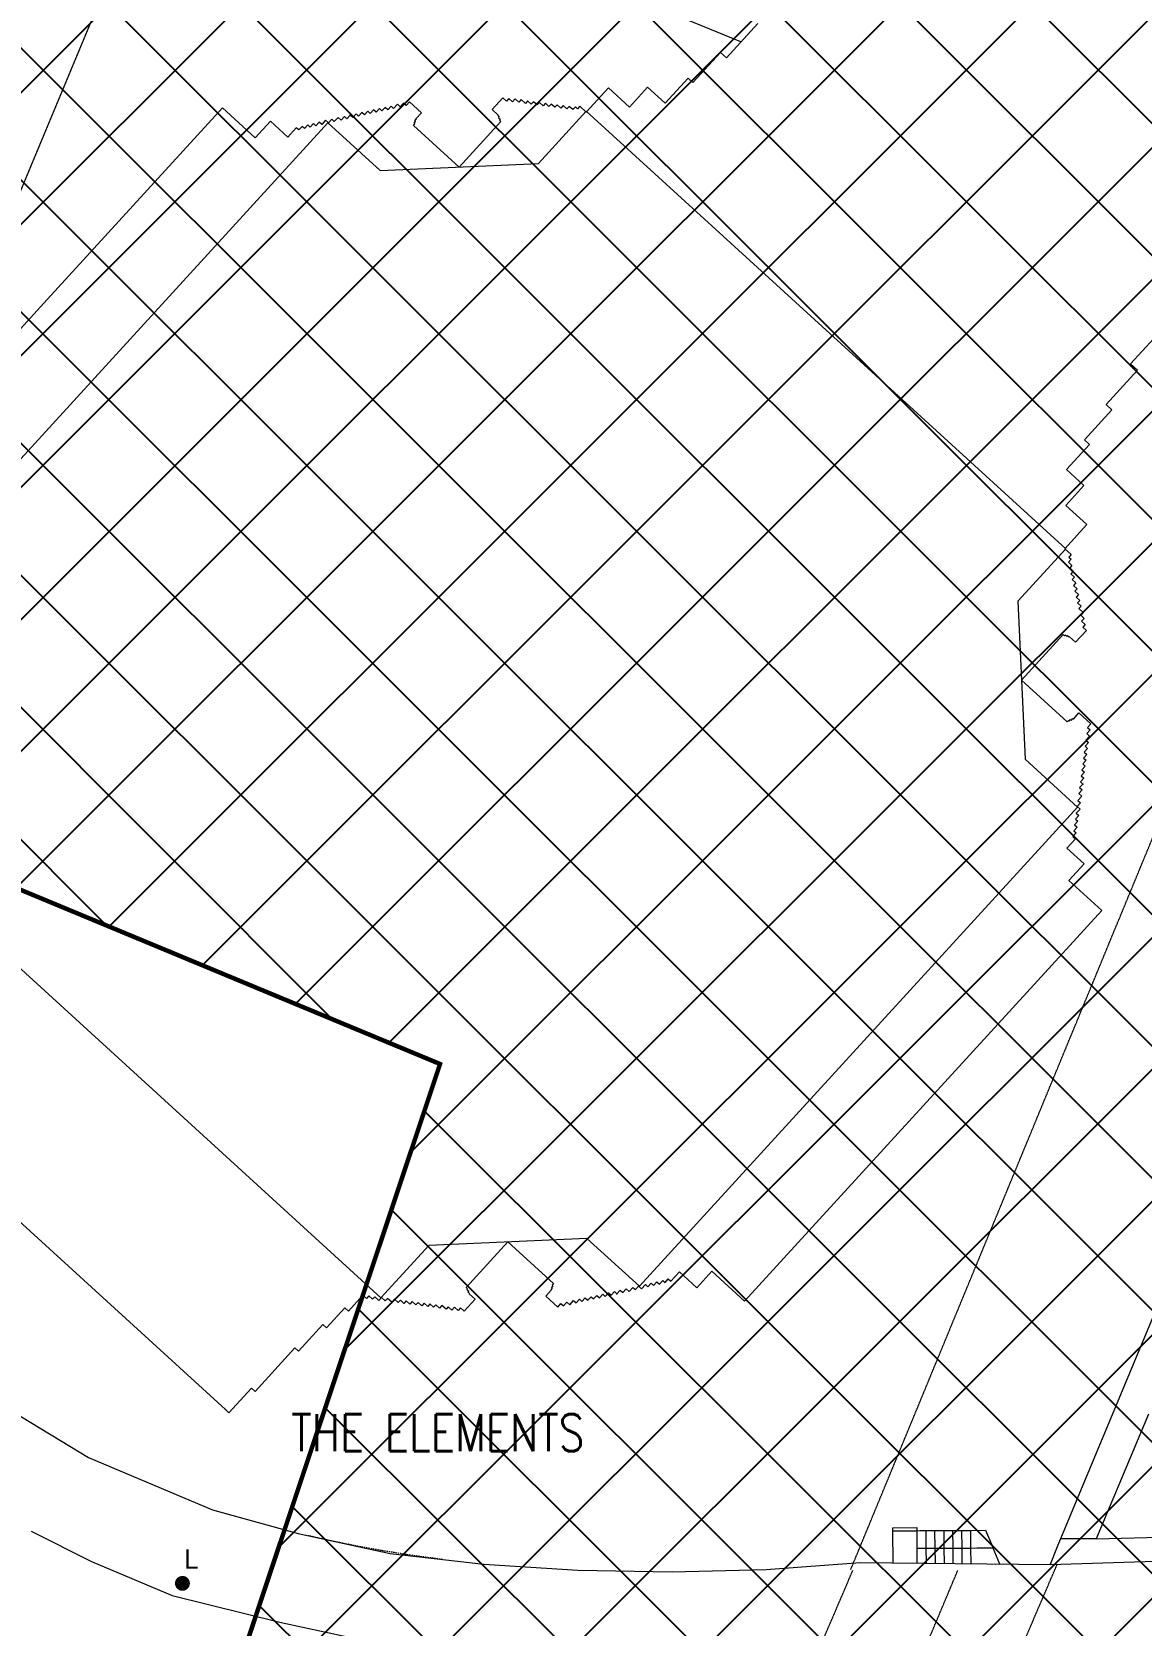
# Model space of a CAD drawing. Header units: millimetres. Extents: x 833924389 to 835767163, y 817400000 to 818811854.
# Drawn here: x 834522208 to 834596503, y 818208253 to 818315048 of the extents above; entities that cross this region are included whole.
import ezdxf

# ---------------------------------------------------------------- set-up
doc = ezdxf.new("R2010")
doc.units = ezdxf.units.MM
doc.header["$LTSCALE"] = 10
doc.header["$MEASUREMENT"] = 0
doc.linetypes.add('DGN Style 2', pattern=[15.391880279006768, 9.23512816740406, -6.156752111602708])
doc.linetypes.add('HIDDEN', pattern=[0.375, 0.25, -0.125])
for name, color, linetype, lineweight in [('01_Base_Plan', 5, 'Continuous', 5), ('11_Text', 7, 'Continuous', 25), ('12_AEL_Outline', 253, 'HIDDEN', 5)]:
    doc.layers.add(name, color=color, linetype=linetype, lineweight=lineweight)
doc.layers.add('_MTR', color=190, linetype='Continuous')
doc.styles.add('11nw24c$0$Style-WORKING', font='WORKING.shx')
doc.styles.add('ROMANS', font='romans.shx', dxfattribs={"width": 0.8})

# ---------------------------------------------------------------- blocks, each defined once
blk = doc.blocks.new('11nw24c$0$UTILP')
at = {"layer": '01_Base_Plan', "linetype": 'Continuous', "lineweight": 13}
h = blk.add_hatch(color=256, dxfattribs=at)
edge = h.paths.add_edge_path()
edge.add_arc((-0.0004971999442204833, 0.0003538000164553523), 0.5, 0, 360)

msp = doc.modelspace()

# ---------------------------------------------------------------- hatches: boundary and pattern name
at = {"layer": '_MTR'}
h = msp.add_hatch(dxfattribs=at)
h.set_pattern_fill('ANSI37', color=256, scale=50000, style=0)
h.set_pattern_definition([(45, (0, 0), (-4419.417382415922, 4419.417382415922), []), (135, (0, 0), (-4419.417382415922, -4419.417382415922), [])])
h.paths.add_polyline_path([(834719025.0676242, 818175044.075776), (834829436.1637323, 818440899.0154631), (834544329.9875726, 818440899.0154631), (834540047.6918651, 818430486.7932322), (834494662.9516805, 818320135.7028404), (834491212.3501357, 818312096.8899884), (834489639.5860337, 818307373.809575), (834488467.7132754, 818300887.678466), (834488287.0573709, 818295402.6064734), (834489123.4445984, 818289469.5896976), (834490523.0838149, 818284300.8385714), (834492959.6897802, 818278585.4277595), (834497359.5052412, 818271989.8078504), (834500943.2578423, 818268402.4543666), (834504241.8491156, 818265890.0219382), (834506773.0374651, 818264239.4954746), (834509304.2258146, 818262588.969011), (834549547.6363403, 818245865.156262), (834521788.9357352, 818162669.0288637), (834512956.6186229, 818145898.9397866), (834505350.3781369, 818132402.978609), (834498851.625464, 818120358.1720601), (834490645.3412085, 818106191.5494635), (834483043.1765755, 818093566.7455992), (834465497.3880057, 818066156.0749869), (834456186.300847, 818052465.0283059), (834449435.9111947, 818042521.66696), (834429928.4301713, 818015782.6322176), (834415902.0111922, 817997330.5279367), (834409718.1436859, 817989384.889797), (834403534.2761798, 817981439.2516572), (834394016.1354766, 817969342.6524115), (834384497.9947733, 817957246.0531657), (834384196.2479563, 817957465.7651209), (834383970.486986, 817957155.7107403), (834383668.7401689, 817957375.4226955), (834373771.4691136, 817944987.7532318), (834364116.6359974, 817932940.1560837), (834338369.9503223, 817901865.9044347), (834312960.6002681, 817923872.0998209), (834209698.3762193, 817804043.8972573), (834227751.7111311, 817788294.3273865), (834200289.8007177, 817756392.265157), (834200199.724341, 817740873.0267123), (834297136.0119622, 817740548.3312696), (834302265.9142908, 817746345.470729), (834311723.710097, 817738300.4580544), (834346243.1186241, 817778329.7402205), (834364573.705298, 817762532.4600164), (834407168.9888211, 817811985.372018), (834383971.3268652, 817831671.3361453), (834391017.2140669, 817839762.6321478), (834398063.1012684, 817847853.9281503), (834393622.2417772, 817851485.7044563), (834400812.4917518, 817859771.4107764), (834410480.1317945, 817870197.1213068), (834420147.7718372, 817880622.8318372), (834432126.5932153, 817893299.2699163), (834444105.4145935, 817905975.7079954), (834443206.2002442, 817906758.256021), (834448849.565658, 817912919.9467099), (834457587.7981888, 817922310.4511203), (834467322.5562106, 817932771.8674097), (834475815.8031626, 817941811.4303546), (834484309.0501144, 817950850.9932995), (834500967.9967005, 817969577.1101549), (834519622.9840564, 817991615.6157014), (834532610.7469565, 818008021.8481278), (834547321.4079989, 818027597.5088168), (834557595.9281648, 818042498.3314748), (834567870.4483306, 818057399.1541326), (834574643.1744547, 818067927.9632175), (834585340.6881095, 818084953.331677), (834592493.7733289, 818096984.115135), (834598987.1398113, 818108698.8436586), (834606301.2519822, 818122736.6486193), (834611699.1689881, 818133599.211997), (834616705.1358873, 818145548.4517179), (834618535.0408169, 818149916.4335908), (834621711.1027862, 818157497.6914387), (834627057.6022652, 818172444.2824591), (834631612.1834006, 818185176.9988407), (834639686.340077, 818207748.9860169)])

# ---------------------------------------------------------------- linework, layer by layer
at = {"layer": '01_Base_Plan', "linetype": 'Continuous'}
for p, q in [((834570823.9264065, 818315600.711064), (834568721.211288, 818313298.8330437)), ((834568324.5827243, 818313661.1445429), (834566486.2497871, 818311648.6901952)), ((834568721.211288, 818313298.8330437), (834568324.5827243, 818313661.1445429)), ((834566155.1845453, 818311951.1110373), (834564615.5630063, 818310265.66114)), ((834566486.2497871, 818311648.6901952), (834566155.1845453, 818311951.1110373)), ((834553760.8411313, 818310633.934561), (834553030.8900224, 818309834.844661)), ((834554001.3138105, 818310414.2680396), (834553760.8411313, 818310633.934561)), ((834554156.1662309, 818310583.7876192), (834554001.3138105, 818310414.2680396)), ((834554400.0352082, 818310361.0186536), (834554156.1662309, 818310583.7876192)), ((834554579.032736, 818310556.9702933), (834554400.0352082, 818310361.0186536)), ((834554821.2773966, 818310335.6851053), (834554579.032736, 818310556.9702933)), ((834554983.1499085, 818310512.8896985), (834554821.2773966, 818310335.6851053)), ((834555263.3445097, 818310256.9380715), (834554983.1499085, 818310512.8896985)), ((834555411.04195, 818310418.6249726), (834555263.3445097, 818310256.9380715)), ((834555653.2866105, 818310197.3397846), (834555411.04195, 818310418.6249726)), ((834560821.1447428, 818311297.8938332), (834559339.9300836, 818309676.3829412)), ((834562232.4543096, 818310008.6934775), (834560821.1447428, 818311297.8938332)), ((834563444.4307883, 818311335.464752), (834562232.4543096, 818310008.6934775)), ((834564615.5630063, 818310265.66114), (834563444.4307883, 818311335.464752)), ((834534974.03975, 818309958.1513036), (834523012.7693819, 818296863.9450972)), ((834537173.6596615, 818307948.8467262), (834534974.03975, 818309958.1513036)), ((834542719.8356923, 818309312.7610183), (834542463.9515097, 818309032.6402494)), ((834542915.8611645, 818309133.6960461), (834542719.8356923, 818309312.7610183)), ((834543137.1463522, 818309375.9407067), (834542915.8611645, 818309133.6960461)), ((834543306.5920994, 818309221.1557306), (834543137.1463522, 818309375.9407067)), ((834543527.8772873, 818309463.4003912), (834543306.5920994, 818309221.1557306)), ((834543697.396867, 818309308.5479708), (834543527.8772873, 818309463.4003912)), ((834543918.682055, 818309550.7926315), (834543697.396867, 818309308.5479708)), ((834544088.127802, 818309396.0076554), (834543918.682055, 818309550.7926315)), ((834544309.4129899, 818309638.252316), (834544088.127802, 818309396.0076554)), ((834544478.8587369, 818309483.4673401), (834544309.4129899, 818309638.252316)), ((834544700.143925, 818309725.7120007), (834544478.8587369, 818309483.4673401)), ((834544869.589672, 818309570.9270247), (834544700.143925, 818309725.7120007)), ((834545090.8748598, 818309813.1716853), (834544869.589672, 818309570.9270247)), ((834545260.320607, 818309658.3867093), (834545090.8748598, 818309813.1716853)), ((834545481.6057948, 818309900.6313701), (834545260.320607, 818309658.3867093)), ((834545651.1253744, 818309745.7789495), (834545481.6057948, 818309900.6313701)), ((834545872.4105625, 818309988.0236101), (834545651.1253744, 818309745.7789495)), ((834546041.8563095, 818309833.238634), (834545872.4105625, 818309988.0236101)), ((834546263.074053, 818310075.4094621), (834546041.8563095, 818309833.238634)), ((834546432.5198002, 818309920.6244862), (834546263.074053, 818310075.4094621)), ((834546688.4714271, 818310200.8190875), (834546432.5198002, 818309920.6244862)), ((834546884.4968991, 818310021.7541152), (834546688.4714271, 818310200.8190875)), ((834547105.7820871, 818310263.998776), (834546884.4968991, 818310021.7541152)), ((834547275.2278342, 818310109.2138), (834547105.7820871, 818310263.998776)), ((834547495.7711333, 818310350.6463023), (834547275.2278342, 818310109.2138)), ((834548294.5657032, 818309620.9649711), (834547495.7711333, 818310350.6463023)), ((834547926.1167603, 818309217.6176436), (834548294.5657032, 818309620.9649711)), ((834553030.8900224, 818309834.844661), (834553433.7943544, 818309466.8003846)), ((834553433.7943544, 818309466.8003846), (834553405.1979145, 818309435.4953752)), ((834553405.1979145, 818309435.4953752), (834553513.141131, 818309336.8916128)), ((834553513.141131, 818309336.8916128), (834553465.3230273, 818309284.5443211)), ((834555808.139031, 818310366.8593642), (834555653.2866105, 818310197.3397846)), ((834556049.3500357, 818310146.5183983), (834555808.139031, 818310366.8593642)), ((834556204.0675673, 818310315.8903129), (834556049.3500357, 818310146.5183983)), ((834556446.312228, 818310094.6051251), (834556204.0675673, 818310315.8903129)), ((834556601.0972037, 818310264.0508721), (834556446.312228, 818310094.6051251)), ((834556843.3418646, 818310042.7656841), (834556601.0972037, 818310264.0508721)), ((834556998.1942848, 818310212.2852637), (834556843.3418646, 818310042.7656841)), ((834557240.4389457, 818309991.0000758), (834556998.1942848, 818310212.2852637)), ((834557395.2239217, 818310160.445823), (834557240.4389457, 818309991.0000758)), ((834557637.4685824, 818309939.160635), (834557395.2239217, 818310160.445823)), ((834557792.253558, 818310108.606382), (834557637.4685824, 818309939.160635)), ((834558034.4982189, 818309887.3211942), (834557792.253558, 818310108.606382)), ((834558189.2831948, 818310056.7669412), (834558034.4982189, 818309887.3211942)), ((834558431.5278555, 818309835.4817532), (834558189.2831948, 818310056.7669412)), ((834558610.6602724, 818310031.5810579), (834558431.5278555, 818309835.4817532)), ((834558757.8085833, 818309897.164301), (834558610.6602724, 818310031.5810579)), ((834558912.6610037, 818310066.6838807), (834558757.8085833, 818309897.164301)), ((834559339.9300836, 818309676.3829412), (834558912.6610037, 818310066.6838807)), ((834538185.3261714, 818309056.3352693), (834537173.6596615, 818307948.8467262)), ((834539344.2021828, 818307997.7274333), (834538185.3261714, 818309056.3352693)), ((834539918.0194271, 818308625.894935), (834539344.2021828, 818307997.7274333)), ((834540085.9146901, 818308472.526292), (834539918.0194271, 818308625.894935)), ((834540305.7161006, 818308713.1466362), (834540085.9146901, 818308472.526292)), ((834540460.6168315, 818308571.6482136), (834540305.7161006, 818308713.1466362)), ((834540680.1484641, 818308811.9732274), (834540460.6168315, 818308571.6482136)), ((834540849.6680439, 818308657.120807), (834540680.1484641, 818308811.9732274)), ((834541072.4370093, 818308900.9897842), (834540849.6680439, 818308657.120807)), ((834541230.5125407, 818308756.5912511), (834541072.4370093, 818308900.9897842)), ((834541451.7977287, 818308998.8359116), (834541230.5125407, 818308756.5912511)), ((834541621.3173082, 818308843.9834912), (834541451.7977287, 818308998.8359116)), ((834541877.2689351, 818309124.1780926), (834541621.3173082, 818308843.9834912)), ((834542073.2205746, 818308945.1805648), (834541877.2689351, 818309124.1780926)), ((834542294.5057626, 818309187.4252253), (834542073.2205746, 818308945.1805648)), ((834542463.9515097, 818309032.6402494), (834542294.5057626, 818309187.4252253)), ((834547776.0908968, 818308780.1197917), (834547864.9152164, 818308877.357286)), ((834547812.4940921, 818308925.242834), (834547911.1652989, 818309033.2598833)), ((834547864.9152164, 818308877.357286), (834547812.4940921, 818308925.242834)), ((834547858.7441747, 818309081.1454314), (834547957.3479371, 818309189.0886481)), ((834547911.1652989, 818309033.2598833), (834547858.7441747, 818309081.1454314)), ((834547957.4217697, 818309189.0212036), (834547926.1167603, 818309217.6176436)), ((834547957.3479371, 818309189.0886481), (834547957.4217697, 818309189.0212036)), ((834553465.3230273, 818309284.5443211), (834553573.3400766, 818309185.873114)), ((834553573.3400766, 818309185.873114), (834553525.4545285, 818309133.4519897)), ((834553525.4545285, 818309133.4519897), (834553622.4705247, 818309044.8300034)), ((834511051.4990135, 818283769.7388906), (834523012.7693819, 818296863.9450972)), ((834598127.2137264, 818295333.980963), (834595799.6388649, 818292785.945156)), ((834596254.3736608, 818292370.5548869), (834594151.6585423, 818290068.6768665)), ((834595799.6388649, 818292785.945156), (834596254.3736608, 818292370.5548869)), ((834594548.2871058, 818289706.3653673), (834592709.9541684, 818287693.9110194)), ((834594151.6585423, 818290068.6768665), (834594548.2871058, 818289706.3653673)), ((834593041.0194103, 818287391.4901775), (834591501.3978711, 818285706.0402802)), ((834592709.9541684, 818287693.9110194), (834593041.0194103, 818287391.4901775)), ((834591501.3978711, 818285706.0402802), (834592672.530089, 818284636.2366683)), ((834592672.530089, 818284636.2366683), (834591460.5536102, 818283309.4653939)), ((834591460.5536102, 818283309.4653939), (834592871.863177, 818282020.265038)), ((834592871.863177, 818282020.265038), (834591390.6485176, 818280398.754146)), ((834591390.6485176, 818280398.754146), (834591817.9175974, 818280008.4532065)), ((834591810.2134881, 818279704.5168699), (834591631.0810714, 818279508.4175651)), ((834591631.0810714, 818279508.4175651), (834591873.325732, 818279287.1323774)), ((834591817.9175974, 818280008.4532065), (834591663.0651771, 818279838.9336269)), ((834591663.0651771, 818279838.9336269), (834591810.2134881, 818279704.5168699)), ((834591873.325732, 818279287.1323774), (834591718.5407561, 818279117.6866302)), ((834591718.5407561, 818279117.6866302), (834591960.7854166, 818278896.4014423)), ((834591960.7854166, 818278896.4014423), (834591806.0004407, 818278726.9556952)), ((834591806.0004407, 818278726.9556952), (834592048.2451012, 818278505.6705073)), ((834592048.2451012, 818278505.6705073), (834591893.4601253, 818278336.2247603)), ((834591893.4601253, 818278336.2247603), (834592135.704786, 818278114.9395723)), ((834592135.704786, 818278114.9395723), (834591980.8523655, 818277945.4199927)), ((834591980.8523655, 818277945.4199927), (834592223.0970261, 818277724.1348047)), ((834592223.0970261, 818277724.1348047), (834592068.3120501, 818277554.6890576)), ((834592068.3120501, 818277554.6890576), (834592310.5567107, 818277333.4038697)), ((834592310.5567107, 818277333.4038697), (834592155.839179, 818277164.0319552)), ((834592155.839179, 818277164.0319552), (834592397.0501839, 818276943.6909894)), ((834592397.0501839, 818276943.6909894), (834592242.1977634, 818276774.1714097)), ((834592242.1977634, 818276774.1714097), (834592484.442424, 818276552.8862218)), ((834592484.442424, 818276552.8862218), (834592336.7449838, 818276391.1993209)), ((834592336.7449838, 818276391.1993209), (834592616.9395853, 818276135.2476939)), ((834592616.9395853, 818276135.2476939), (834592455.0670733, 818275958.0431007)), ((834592455.0670733, 818275958.0431007), (834592697.311734, 818275736.7579128)), ((834592697.311734, 818275736.7579128), (834592518.3142062, 818275540.8062732)), ((834592518.3142062, 818275540.8062732), (834592762.1831833, 818275318.0373079)), ((834592762.1831833, 818275318.0373079), (834592607.3307629, 818275148.5177281)), ((834592607.3307629, 818275148.5177281), (834592847.8034419, 818274928.8512065)), ((834591277.6716468, 818274647.6291128), (834588486.483746, 818271592.0682228)), ((834591374.6876432, 818274559.0071266), (834591277.6716468, 818274647.6291128)), ((834591422.5731913, 818274611.4282509), (834591374.6876432, 818274559.0071266)), ((834591530.5902405, 818274512.7570441), (834591422.5731913, 818274611.4282509)), ((834591578.4083441, 818274565.1043358), (834591530.5902405, 818274512.7570441)), ((834591686.3515608, 818274466.5005733), (834591578.4083441, 818274565.1043358)), ((834591714.9480008, 818274497.805583), (834591686.3515608, 818274466.5005733)), ((834592117.8523327, 818274129.7613064), (834591714.9480008, 818274497.805583)), ((834592847.8034419, 818274928.8512065), (834592117.8523327, 818274129.7613064)), ((834588486.483746, 818271592.0682228), (834591541.6754733, 818268801.2175441)), ((834591541.6754733, 818268801.2175441), (834591630.4997929, 818268898.4550383)), ((834591630.4997929, 818268898.4550383), (834591682.9209173, 818268850.5694902)), ((834591682.9209173, 818268850.5694902), (834591781.5921242, 818268958.5865395)), ((834591781.5921242, 818268958.5865395), (834591834.0132487, 818268910.7009913)), ((834591834.0132487, 818268910.7009913), (834591932.6170112, 818269018.644208)), ((834591932.5431784, 818269018.7116524), (834591963.8481879, 818268990.1152124)), ((834591932.6170112, 818269018.644208), (834591932.5431784, 818269018.7116524)), ((834591963.8481879, 818268990.1152124), (834592332.297131, 818269393.4625397)), ((834592332.297131, 818269393.4625397), (834593131.0917007, 818268663.7812083)), ((834593054.7344326, 818267846.2540972), (834592798.7828057, 818267566.0594957)), ((834593079.9941486, 818268267.56373), (834592858.7089605, 818268025.3190694)), ((834592858.7089605, 818268025.3190694), (834593054.7344326, 818267846.2540972)), ((834593131.0917007, 818268663.7812083), (834592910.5484015, 818268422.348706)), ((834592910.5484015, 818268422.348706), (834593079.9941486, 818268267.56373)), ((834592864.6909481, 818266617.2216345), (834592643.4057602, 818266374.9769739)), ((834592916.4565564, 818267014.3187157), (834592695.1713685, 818266772.0740551)), ((834592695.1713685, 818266772.0740551), (834592864.6909481, 818266617.2216345)), ((834592968.2285528, 818267411.2745197), (834592747.0108094, 818267169.1036917)), ((834592747.0108094, 818267169.1036917), (834592916.4565564, 818267014.3187157)), ((834592798.7828057, 818267566.0594957), (834592968.2285528, 818267411.2745197)), ((834592761.0120665, 818265823.1623611), (834592539.7268785, 818265580.9177006)), ((834592539.7268785, 818265580.9177006), (834592709.1726255, 818265426.1327246)), ((834592812.8515073, 818266220.1919979), (834592591.5663195, 818265977.9473373)), ((834592591.5663195, 818265977.9473373), (834592761.0120665, 818265823.1623611)), ((834592643.4057602, 818266374.9769739), (834592812.8515073, 818266220.1919979)), ((834592605.5675764, 818264632.006007), (834592384.2823886, 818264389.7613462)), ((834592657.3331847, 818265029.103088), (834592436.0479969, 818264786.8584274)), ((834592436.0479969, 818264786.8584274), (834592605.5675764, 818264632.006007)), ((834592709.1726255, 818265426.1327246), (834592487.8874376, 818265183.888064)), ((834592487.8874376, 818265183.888064), (834592657.3331847, 818265029.103088)), ((834592528.4684198, 818263813.6667374), (834592272.5842372, 818263533.5459687)), ((834592272.5842372, 818263533.5459687), (834592442.0299842, 818263378.7609926)), ((834592553.7281358, 818264234.9763702), (834592332.4429477, 818263992.7317096)), ((834592332.4429477, 818263992.7317096), (834592528.4684198, 818263813.6667374)), ((834592384.2823886, 818264389.7613462), (834592553.7281358, 818264234.9763702)), ((834592330.2643886, 818262522.4717824), (834592108.9792007, 818262280.2271218)), ((834592416.696436, 818262957.5188042), (834592160.7448088, 818262677.3242028)), ((834592160.7448088, 818262677.3242028), (834592330.2643886, 818262522.4717824)), ((834592442.0299842, 818263378.7609926), (834592220.7447964, 818263136.5163319)), ((834592220.7447964, 818263136.5163319), (834592416.696436, 818262957.5188042)), ((834592149.1744444, 818261355.2837546), (834591929.373034, 818261114.6634104)), ((834592213.8053463, 818261737.1071908), (834591994.2737135, 818261496.7821771)), ((834591994.2737135, 818261496.7821771), (834592149.1744444, 818261355.2837546)), ((834592267.0547321, 818262135.8285886), (834592044.2857666, 818261891.9596114)), ((834592044.2857666, 818261891.9596114), (834592213.8053463, 818261737.1071908)), ((834592108.9792007, 818262280.2271218), (834592267.0547321, 818262135.8285886)), ((834592097.2682973, 818260961.2947677), (834591523.4510528, 818260333.1272659)), ((834591523.4510528, 818260333.1272659), (834592682.3270643, 818259274.5194302)), ((834591929.373034, 818261114.6634104), (834592097.2682973, 818260961.2947677)), ((834592682.3270643, 818259274.5194302), (834591670.6605544, 818258167.0308872)), ((834591670.6605544, 818258167.0308872), (834593870.280466, 818256157.7263098)), ((834593870.280466, 818256157.7263098), (834581909.0100977, 818243063.5201032)), ((834569947.7397295, 818229969.3138967), (834581909.0100977, 818243063.5201032)), ((834535167.157335, 818222713.1218129), (834521065.5057173, 818235594.6714829)), ((834564241.6310153, 818231115.4919729), (834564461.1626481, 818231355.8169868)), ((834564461.1626481, 818231355.8169868), (834564616.0633789, 818231214.3185642)), ((834564616.0633789, 818231214.3185642), (834564835.8647894, 818231454.9389082)), ((834564835.8647894, 818231454.9389082), (834565003.7600523, 818231301.5702654)), ((834565003.7600523, 818231301.5702654), (834565577.5772967, 818231929.7377669)), ((834565577.5772967, 818231929.7377669), (834566736.4533081, 818230871.1299311)), ((834566736.4533081, 818230871.1299311), (834567748.1198181, 818231978.618474)), ((834567748.1198181, 818231978.618474), (834569947.7397295, 818229969.3138967)), ((834544379.0256385, 818230368.6965799), (834543405.1280117, 818229302.5542759)), ((834544622.8946154, 818230145.9276145), (834544379.0256385, 818230368.6965799)), ((834544777.6795915, 818230315.3733616), (834544622.8946154, 818230145.9276145)), ((834545019.9242522, 818230094.0881736), (834544777.6795915, 818230315.3733616)), ((834551298.670014, 818230882.6770889), (834551395.6860105, 818230794.0551026)), ((834551395.6860105, 818230794.0551026), (834551347.8004624, 818230741.6339782)), ((834551347.8004624, 818230741.6339782), (834551455.8175117, 818230642.9627713)), ((834551455.8175117, 818230642.9627713), (834551407.9319636, 818230590.541647)), ((834551407.9319636, 818230590.541647), (834551519.96596, 818230488.2010466)), ((834551519.96596, 818230488.2010466), (834551491.36952, 818230456.8960372)), ((834551491.36952, 818230456.8960372), (834551890.5522349, 818230092.2513764)), ((834556995.6627192, 818230709.8475568), (834556627.2137765, 818230306.5002292)), ((834556627.2137765, 818230306.5002292), (834557426.0083462, 818229576.8188981)), ((834556964.3577099, 818230738.4439968), (834556995.6627192, 818230709.8475568)), ((834556964.4315424, 818230738.3765523), (834556964.3577099, 818230738.4439968)), ((834557063.0353049, 818230846.319769), (834556964.4315424, 818230738.3765523)), ((834557109.2853874, 818231002.2223665), (834557010.6141804, 818230894.2053171)), ((834557010.6141804, 818230894.2053171), (834557063.0353049, 818230846.319769)), ((834557145.6885827, 818231147.3454086), (834557056.864263, 818231050.1079144)), ((834557056.864263, 818231050.1079144), (834557109.2853874, 818231002.2223665)), ((834559830.9046197, 818230114.2935151), (834560052.1898077, 818230356.5381757)), ((834560052.1898077, 818230356.5381757), (834560221.6355547, 818230201.7531997)), ((834560221.6355547, 818230201.7531997), (834560442.9207425, 818230443.9978603)), ((834560442.9207425, 818230443.9978603), (834560612.3664896, 818230289.2128843)), ((834560612.3664896, 818230289.2128843), (834560833.6516776, 818230531.4575449)), ((834560833.6516776, 818230531.4575449), (834561003.0974246, 818230376.6725688)), ((834561003.0974246, 818230376.6725688), (834561224.3826125, 818230618.9172294)), ((834561224.3826125, 818230618.9172294), (834561393.9021922, 818230464.0648092)), ((834561393.9021922, 818230464.0648092), (834561615.1873801, 818230706.3094697)), ((834561615.1873801, 818230706.3094697), (834561784.6331272, 818230551.5244937)), ((834561784.6331272, 818230551.5244937), (834562005.9183152, 818230793.7691543)), ((834562005.9183152, 818230793.7691543), (834562201.9437873, 818230614.7041821)), ((834562201.9437873, 818230614.7041821), (834562457.8279698, 818230894.8249508)), ((834562457.8279698, 818230894.8249508), (834562627.2737169, 818230740.0399748)), ((834562627.2737169, 818230740.0399748), (834562848.5589048, 818230982.2846355)), ((834562848.5589048, 818230982.2846355), (834563044.5105442, 818230803.2871077)), ((834563044.5105442, 818230803.2871077), (834563300.4621713, 818231083.4817091)), ((834563300.4621713, 818231083.4817091), (834563469.981751, 818230928.6292887)), ((834563469.981751, 818230928.6292887), (834563691.2669389, 818231170.8739493)), ((834563691.2669389, 818231170.8739493), (834563849.3424703, 818231026.4754162)), ((834563849.3424703, 818231026.4754162), (834564072.1114355, 818231270.3443934)), ((834564072.1114355, 818231270.3443934), (834564241.6310153, 818231115.4919729)), ((834543164.5076674, 818229522.3556862), (834541940.5260794, 818228182.4422144)), ((834543405.1280117, 818229302.5542759), (834543164.5076674, 818229522.3556862)), ((834545174.7766727, 818230263.6077532), (834545019.9242522, 818230094.0881736)), ((834545454.971274, 818230007.6561263), (834545174.7766727, 818230263.6077532)), ((834545633.9013574, 818230203.5339332), (834545454.971274, 818230007.6561263)), ((834545876.1460181, 818229982.2487453), (834545633.9013574, 818230203.5339332)), ((834546030.9984385, 818230151.7683249), (834545876.1460181, 818229982.2487453)), ((834546311.1192073, 818229895.8841424), (834546030.9984385, 818230151.7683249)), ((834546490.251624, 818230091.983447), (834546311.1192073, 818229895.8841424)), ((834546732.4962846, 818229870.6982592), (834546490.251624, 818230091.983447)), ((834546887.2812606, 818230040.1440063), (834546732.4962846, 818229870.6982592)), ((834547129.5259212, 818229818.8588183), (834546887.2812606, 818230040.1440063)), ((834547284.3108972, 818229988.3045653), (834547129.5259212, 818229818.8588183)), ((834547526.5555578, 818229767.0193775), (834547284.3108972, 818229988.3045653)), ((834547681.3405339, 818229936.4651246), (834547526.5555578, 818229767.0193775)), ((834547923.5851946, 818229715.1799366), (834547681.3405339, 818229936.4651246)), ((834548078.4376149, 818229884.6995162), (834547923.5851946, 818229715.1799366)), ((834548320.6822755, 818229663.4143283), (834548078.4376149, 818229884.6995162)), ((834548475.4672517, 818229832.8600754), (834548320.6822755, 818229663.4143283)), ((834548717.7119123, 818229611.5748874), (834548475.4672517, 818229832.8600754)), ((834548872.4294438, 818229780.946802), (834548717.7119123, 818229611.5748874)), ((834549113.6404486, 818229560.605836), (834548872.4294438, 818229780.946802)), ((834549268.492869, 818229730.1254158), (834549113.6404486, 818229560.605836)), ((834549510.7375296, 818229508.8402277), (834549268.492869, 818229730.1254158)), ((834549665.5225055, 818229678.2859749), (834549510.7375296, 818229508.8402277)), ((834549945.7171069, 818229422.3343478), (834549665.5225055, 818229678.2859749)), ((834550100.502083, 818229591.7800949), (834549945.7171069, 818229422.3343478)), ((834550342.7467437, 818229370.4949071), (834550100.502083, 818229591.7800949)), ((834550521.7442714, 818229566.4465467), (834550342.7467437, 818229370.4949071)), ((834550765.6132486, 818229343.6775812), (834550521.7442714, 818229566.4465467)), ((834550920.4656689, 818229513.1971607), (834550765.6132486, 818229343.6775812)), ((834551160.9383479, 818229293.5306393), (834550920.4656689, 818229513.1971607)), ((834551890.5522349, 818230092.2513764), (834551160.9383479, 818229293.5306393)), ((834557426.0083462, 818229576.8188981), (834557646.5516454, 818229818.2514005)), ((834557646.5516454, 818229818.2514005), (834557815.9973924, 818229663.4664245)), ((834557815.9973924, 818229663.4664245), (834558037.2825803, 818229905.7110851)), ((834558037.2825803, 818229905.7110851), (834558233.3080524, 818229726.6461128)), ((834558233.3080524, 818229726.6461128), (834558489.2596794, 818230006.8407141)), ((834558489.2596794, 818230006.8407141), (834558658.7054265, 818229852.0557381)), ((834558658.7054265, 818229852.0557381), (834558879.9231701, 818230094.2265662)), ((834558879.9231701, 818230094.2265662), (834559049.3689171, 818229939.4415901)), ((834559049.3689171, 818229939.4415901), (834559270.654105, 818230181.6862508)), ((834559270.654105, 818230181.6862508), (834559440.1736846, 818230026.8338302)), ((834559440.1736846, 818230026.8338302), (834559661.4588726, 818230269.0784911)), ((834559661.4588726, 818230269.0784911), (834559830.9046197, 818230114.2935151)), ((834541698.2814188, 818228403.7274022), (834540064.5748943, 818226615.2810705)), ((834541940.5260794, 818228182.4422144), (834541698.2814188, 818228403.7274022)), ((834539822.3302337, 818226836.5662583), (834537156.0494246, 818223917.7432871)), ((834540064.5748943, 818226615.2810705), (834539822.3302337, 818226836.5662583)), ((834536912.0327823, 818224140.6471415), (834535407.4823489, 818222493.5901804)), ((834537156.0494246, 818223917.7432871), (834536912.0327823, 818224140.6471415)), ((834535407.4823489, 818222493.5901804), (834535167.157335, 818222713.1218129)), ((834579873, 818214577), (834581473, 818214585)), ((834581473, 818214585), (834581477.0000001, 818214585)), ((834586581, 818213431), (834587023, 818212355))]:
    msp.add_line(p, q, dxfattribs=at)
at = {"layer": '01_Base_Plan', "linetype": 'Continuous', "flags": 128}
for points in [[(834569701.8966365, 818314372.4059821), (834535877.7000033, 818328234.8000125), (834531508.4000063, 818317538.899991), (834527580.6440018, 818319152.1380048), (834527362.1000093, 818319241.899991), (834527945.0777004, 818320656.3144629), (834528751.1998354, 818322612.1196632), (834531934.4911344, 818330335.3879514), (834531983.5879087, 818330454.5060582), (834533054.7061374, 818333053.2419815)], [(834527581, 818319152), (834517744.0000001, 818295549), (834511993, 818281687), (834507453, 818270659), (834505433, 818264986), (834504103, 818256078), (834505466, 818244173.0000001), (834509186, 818235475), (834514068, 818228501), (834520884, 818222587), (834526005, 818219495), (834534304, 818215989), (834540041, 818214394), (834546210, 818213050), (834552479, 818212348), (834558775, 818211937), (834565082, 818211817), (834571388, 818211988), (834577680, 818212450.0000001), (834590403, 818212327)], [(834542026.9804913, 818308953.4240302), (834545534.0275443, 818305749.8134156), (834556129.8028084, 818306228.9235814), (834559333.4134231, 818309735.9706341), (834591450.5811695, 818280397.6418483), (834588246.9705551, 818276890.5947956), (834588726.0807207, 818266294.8195313), (834592233.1277733, 818263091.2089169), (834562894.7989876, 818230974.0411702), (834559387.7519348, 818234177.6517849), (834548791.9766707, 818233698.5416193), (834545588.366056, 818230191.4945664), (834513471.1983095, 818259529.8233522), (834516674.8089241, 818263036.8704052), (834516195.6987586, 818273632.6456691), (834512688.6517059, 818276836.2562838), (834542026.9804913, 818308953.4240302)], [(834550831.282624, 818305989.2691133), (834547776.0908968, 818308780.1197917)], [(834553622.4705247, 818309044.8300034), (834550831.282624, 818305989.2691133)], [(834612560.4770349, 818265601.4000978), (834607044.536363, 818252342.9928282), (834591104.424604, 818214028.4955292), (834590974.0000001, 818213715.0000002), (834590401.0000002, 818212321.0000002), (834617966.0000001, 818213182), (834618041.0000002, 818213860.0000002), (834629874.9013034, 818214021.2542193), (834668367.4905851, 818214545.7719965)], [(834554090.1276926, 818233938.5333091), (834551298.670014, 818230882.6770889)], [(834554090.1276926, 818233938.5333091), (834557145.6885827, 818231147.3454086)], [(834596990.0000002, 818222403.0000001), (834593489.0000001, 818214040.0000001), (834598591.0000001, 818214175.0000001), (834600026.0000002, 818217651.0000002)], [(834522155, 818214551), (834526204, 818212526.0000001), (834531603, 818210230), (834538913, 818208429), (834547606, 818206545)], [(834579897, 818212414), (834579873, 818214577), (834579871, 818214777), (834581477.0000001, 818214798.0000001), (834581477.0000001, 818214585)], [(834581477.0000001, 818214585), (834581673.0000001, 818214586), (834581873, 818214587), (834582073, 818214588), (834582273, 818214589), (834582473, 818214590), (834582673.0000001, 818214591), (834582873, 818214592.0000001), (834583074, 818214593), (834583278, 818214594), (834583473, 818214595), (834583673.0000001, 818214596), (834583873, 818214597.0000001), (834584073, 818214598), (834584185, 818214599), (834584273, 818214599), (834584473, 818214600), (834584673.0000001, 818214601), (834584873, 818214602.0000001), (834585073, 818214603), (834586076, 818214608), (834586411, 818213845), (834586499.0000001, 818213631), (834586581, 818213431)], [(834581477.0000001, 818214585), (834581479, 818213605), (834581480, 818213405)], [(834582073, 818214588), (834582087, 818213408), (834582098, 818212407)], [(834582673.0000001, 818214591), (834582687, 818213411), (834582699, 818212397)], [(834583278, 818214594), (834583292, 818213414), (834583303.0000001, 818212397)], [(834583873, 818214597.0000001), (834583887, 818213417), (834583899, 818212388)], [(834584473, 818214600), (834584486, 818213420), (834584498, 818212385)], [(834585073, 818214603), (834585086, 818213423.0000001), (834585097.0000001, 818212377)], [(834581480, 818213405), (834582087, 818213408), (834582687, 818213411), (834583292, 818213414), (834583887, 818213417), (834584486, 818213420), (834585086, 818213423.0000001), (834585512, 818213425), (834586581, 818213431)], [(834581480, 818213405), (834581482, 818212993), (834581486, 818212414)], [(834593489.0000001, 818214040.0000001), (834591104.424604, 818214028.4955292)]]:
    msp.add_lwpolyline(points, dxfattribs=at)
at = {"layer": '01_Base_Plan', "linetype": 'DGN Style 2', "extrusion": (0, 0, -1)}
msp.add_arc((-834559779.8513519, 818295909.7702658), 83858.31262090929, 276.8981058455507, 283.1218288734277, dxfattribs=at)
at = {"layer": '01_Base_Plan', "linetype": 'Continuous'}
for p in [(834543527.8772873, 818309463.4003912), (834592605.5675764, 818264632.006007), (834551455.8175117, 818230642.9627713), (834561393.9021922, 818230464.0648092), (834535167.157335, 818222713.1218129)]:
    msp.add_point(p, dxfattribs=at)
at = {"layer": '12_AEL_Outline', "ltscale": 10}
msp.add_line((834577052.8557707, 818211980.3458968), (834735577.2538487, 818596425.8110284), dxfattribs=at)
at = {"layer": '12_AEL_Outline', "ltscale": 10, "flags": 128}
for points in [[(834574915.079228, 818175606.6752832), (834575175.6839296, 818176182.9375843), (834575436.5894766, 818176760.7997262), (834575697.0952352, 818177339.0620801), (834575957.000941, 818177917.2247512), (834576216.5065938, 818178495.2876335), (834576475.6124058, 818179073.6507272), (834576734.4182705, 818179652.1139796), (834576993.0242938, 818180230.8773379), (834577250.93037, 818180809.7410659), (834577508.6364989, 818181388.7048999), (834577765.9428399, 818181968.0689453), (834578022.7490746, 818182547.233255), (834578279.2553629, 818183126.4977233), (834578535.4618622, 818183706.1623504), (834578791.2683089, 818184285.7271885), (834579046.5748085, 818184865.3922913), (834579301.7814667, 818185445.3574467), (834579556.5882306, 818186025.5228137), (834579810.9949948, 818186605.688392), (834580065.1018116, 818187185.9541295), (834580318.8086815, 818187766.320078), (834580572.2156041, 818188346.7861851), (834580825.32258, 818188927.3524508), (834581078.229714, 818189508.2188222), (834581330.6369016, 818190089.185458), (834581582.7439301, 818190669.8522522), (834581834.5511178, 818191250.8192052), (834582086.2584637, 818191832.0862107), (834582337.5659153, 818192413.5534282), (834582588.4733145, 818192994.9208566), (834582839.1806607, 818193576.1883911), (834583089.688324, 818194158.0560311), (834583339.595776, 818194739.5239886), (834583589.5032806, 818195321.0919459), (834583839.1111559, 818195903.3600618), (834590877.1492798, 818212316.1715099)], [(834567854.664642, 818190523.5101475), (834568112.5687087, 818191098.5738761), (834568369.4724064, 818191672.9381338), (834568626.1762093, 818192247.5024971), (834568882.4802235, 818192822.4670717), (834569138.6844498, 818193397.831699), (834569394.4885701, 818193972.996538), (834569649.7926908, 818194548.1616412), (834569904.7970227, 818195123.7269034), (834570159.5014075, 818195699.3923235), (834570413.9060041, 818196275.4579026), (834570668.0106002, 818196851.5236404), (834570921.8153032, 818197427.7895367), (834571175.3201107, 818198004.2555912), (834571428.424813, 818198580.5218573), (834571681.2297797, 818199157.2882824), (834571933.8348522, 818199734.2548132), (834572186.1399772, 818200311.3215021), (834572438.1451031, 818200888.3883499), (834572689.7503339, 818201465.6554091), (834572941.1556181, 818202043.0225741), (834573192.2610611, 818202620.6898972), (834573443.1666094, 818203198.5573266), (834573693.872264, 818203776.6248614), (834573944.1778656, 818204354.5926081), (834574194.183467, 818204932.5605129), (834574443.9893329, 818205511.0285234), (834574693.5951986, 818206089.4966396), (834574942.701012, 818206667.8650204), (834575191.8071426, 818207246.8334014), (834575440.7132728, 818207825.8018874), (834575689.2192446, 818208404.4705857), (834575937.4254279, 818208983.5394425), (834576185.6318228, 818209563.0082985), (834576433.438112, 818210142.2773663), (834576681.0445069, 818210721.7465402), (834576928.3509018, 818211301.2158724), (834577191.977702, 818211919.276581)], [(834567854.664642, 818190523.5101475), (834568112.5687087, 818191098.5738761), (834568369.4724064, 818191672.9381338), (834568626.1762093, 818192247.5024971), (834568882.4802235, 818192822.4670717), (834569138.6844498, 818193397.831699), (834569394.4885701, 818193972.996538), (834569649.7926908, 818194548.1616412), (834569904.7970227, 818195123.7269034), (834570159.5014075, 818195699.3923235), (834570413.9060041, 818196275.4579026), (834570668.0106002, 818196851.5236404), (834570921.8153032, 818197427.7895367), (834571175.3201107, 818198004.2555912), (834571428.424813, 818198580.5218573), (834571681.2297797, 818199157.2882824), (834571933.8348522, 818199734.2548132), (834572186.1399772, 818200311.3215021), (834572438.1451031, 818200888.3883499), (834572689.7503339, 818201465.6554091), (834572941.1556181, 818202043.0225741), (834573192.2610611, 818202620.6898972), (834573443.1666094, 818203198.5573266), (834573693.872264, 818203776.6248614), (834573944.1778656, 818204354.5926081), (834574194.183467, 818204932.5605129), (834574443.9893329, 818205511.0285234), (834574693.5951986, 818206089.4966396), (834574942.701012, 818206667.8650204), (834575191.8071426, 818207246.8334014), (834575440.7132728, 818207825.8018874), (834575689.2192446, 818208404.4705857), (834575937.4254279, 818208983.5394425), (834576185.6318228, 818209563.0082985), (834576433.438112, 818210142.2773663), (834576681.0445069, 818210721.7465402), (834576928.3509018, 818211301.2158724), (834577191.977702, 818211919.276581)], [(834569548.2614201, 818178033.3130119), (834569808.1653812, 818178608.1756833), (834570067.3689197, 818179182.2387251), (834570325.9724582, 818179756.3020838), (834570584.2762082, 818180330.7656012), (834570842.2801697, 818180905.6292771), (834571099.8841308, 818181480.4931644), (834571357.0881983, 818182055.5572631), (834571613.9922659, 818182630.6215206), (834571870.3965448, 818183206.0860422), (834572126.6009291, 818183781.7506698), (834572382.305314, 818184357.4155616), (834572637.7098577, 818184933.3806119), (834572892.814454, 818185509.4458209), (834573147.5191032, 818186085.6112411), (834573401.9240167, 818186662.2768201), (834573656.0289302, 818187238.9425575), (834573909.7338443, 818187815.6085067), (834574163.1389166, 818188392.5746142), (834574416.1439888, 818188969.5409331), (834574668.949273, 818189546.907358), (834574921.4546098, 818190124.3739414), (834575173.5599995, 818190701.940736), (834575425.4655479, 818191279.8076366), (834575676.9709908, 818191857.4747486), (834575928.1766449, 818192435.5420194), (834576179.2824578, 818193013.9093425), (834576429.988271, 818193592.2768774), (834576680.3940836, 818194170.6445707), (834576930.3999497, 818194749.1124756), (834577180.205974, 818195327.8804865), (834577429.8121046, 818195906.8486029), (834577679.1181821, 818196485.7168777), (834577928.1244708, 818197064.9853112), (834578177.0307597, 818197644.2537978), (834578425.3370489, 818198223.522601), (834578673.7436551, 818198803.3913517), (834578921.8501028, 818199382.9602612), (834579169.5565506, 818199962.5293818), (834579417.063157, 818200542.3986082), (834579664.3699222, 818201122.5679404), (834579911.5767398, 818201702.8373256), (834580158.4835051, 818202283.0068693), (834580404.9903231, 818202863.2766242), (834580651.4972994, 818203443.8463793), (834580897.7042234, 818204024.3162932), (834581143.6113058, 818204605.0863653), (834581389.5184941, 818205186.0564376), (834581635.1256295, 818205766.9266685), (834581880.5327648, 818206347.7970048), (834582125.7400588, 818206928.9674473), (834582370.8474586, 818207510.337942), (834582615.6546998, 818208091.408596), (834582860.3622054, 818208672.9793024), (834583104.8696584, 818209254.450115), (834583349.1771638, 818209836.0210328), (834583593.3846694, 818210417.5920038), (834584081.2999979, 818211581.3342099), (834584223.6798389, 818211921.4589825)]]:
    msp.add_lwpolyline(points, dxfattribs=at)
at = {"layer": '_MTR', "const_width": 300}
msp.add_lwpolyline([(834494662.9516805, 818320135.7028404), (834491212.3501357, 818312096.8899884), (834489639.5860337, 818307373.809575), (834488467.7132754, 818300887.678466), (834488287.0573709, 818295402.6064734), (834489123.4445984, 818289469.5896976), (834490523.0838149, 818284300.8385714), (834492959.6897802, 818278585.4277595), (834497359.5052412, 818271989.8078504), (834500943.2578423, 818268402.4543666), (834504241.8491156, 818265890.0219382), (834506773.0374651, 818264239.4954746), (834509304.2258146, 818262588.969011), (834549547.6363403, 818245865.156262), (834521788.9357352, 818162669.0288637), (834512956.6186229, 818145898.9397866), (834505350.3781369, 818132402.978609), (834498851.625464, 818120358.1720601), (834490645.3412085, 818106191.5494635), (834483043.1765755, 818093566.7455992), (834465497.3880057, 818066156.0749869), (834456186.300847, 818052465.0283059), (834449435.9111947, 818042521.66696), (834429928.4301713, 818015782.6322176)], dxfattribs=at)

# ---------------------------------------------------------------- block references
at = {"layer": '01_Base_Plan', "color": 0, "linetype": 'Continuous', "xscale": 1000, "yscale": 1000, "zscale": 1000}
msp.add_blockref('11nw24c$0$UTILP', (834532291, 818211052), dxfattribs=at)

# ---------------------------------------------------------------- texts
at = {"layer": '01_Base_Plan', "linetype": 'Continuous', "style": '11nw24c$0$Style-WORKING'}
msp.add_text('L', height=1300.002, dxfattribs=at).set_placement((834532405.8257493, 818212032.1954577))
at = {"layer": '11_Text', "insert": (834539581.2714243, 818222403.8453939), "char_height": 2500, "attachment_point": 1, "style": 'ROMANS'}
msp.add_mtext('THE ELEMENTS', dxfattribs=at)

doc.saveas('drawing.dxf')
